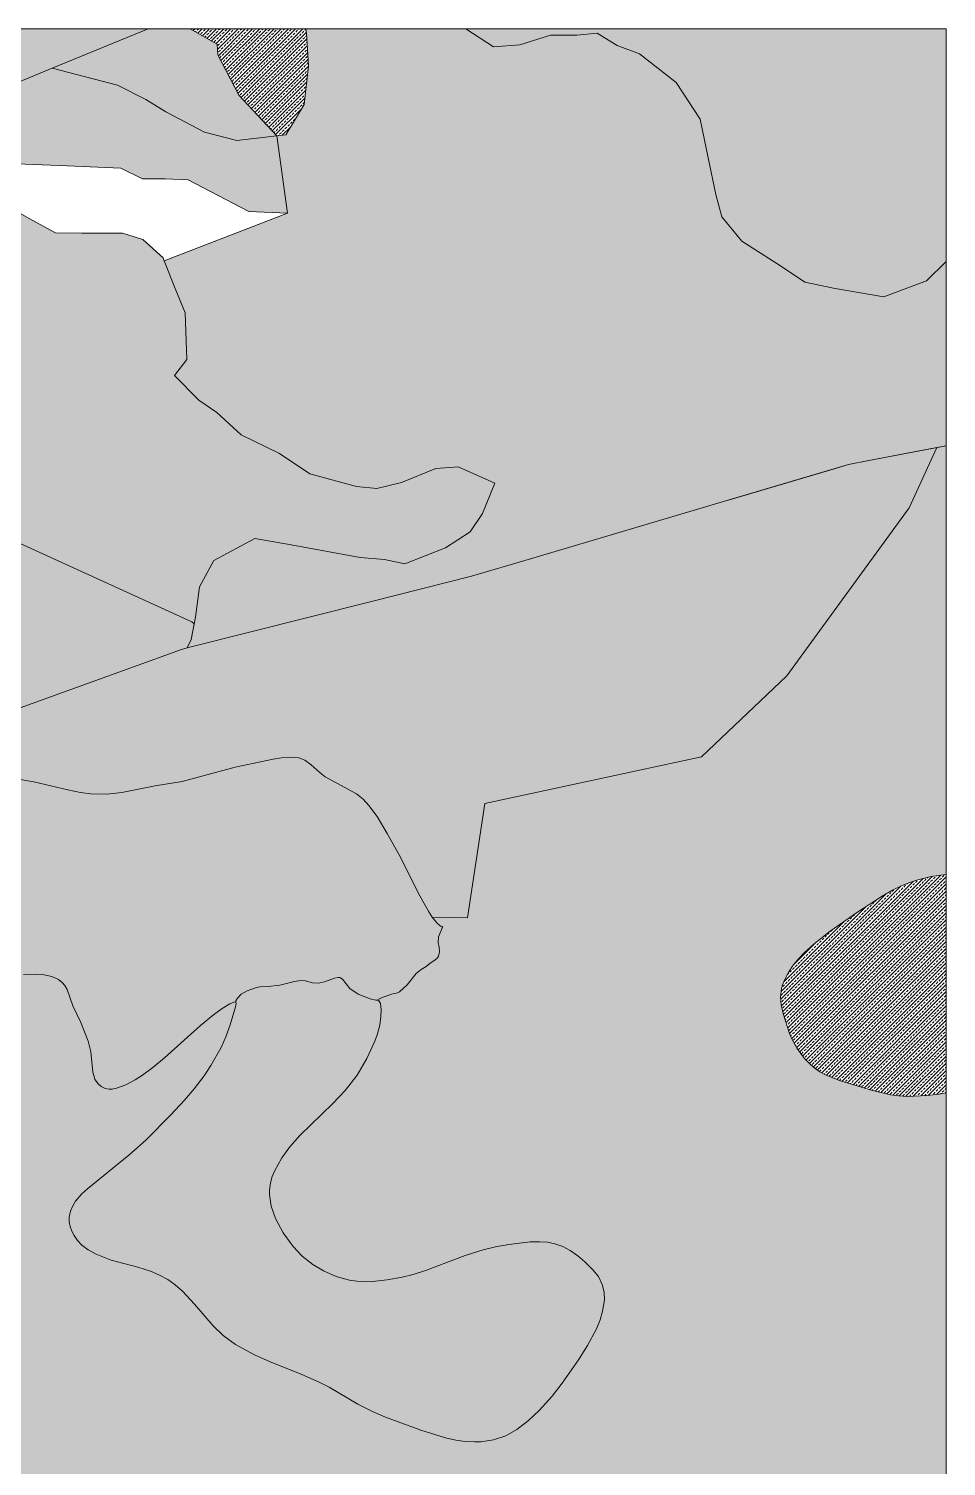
# Model space of a CAD drawing. Header units: metres. Extents: x 541853 to 549675, y 1832829 to 1845715.
# Drawn here: x 549223 to 549675, y 1845006 to 1845715 of the extents above; entities that cross this region are included whole.
import ezdxf

# ---------------------------------------------------------------- set-up
doc = ezdxf.new("R2010")
doc.units = ezdxf.units.M
doc.header["$MEASUREMENT"] = 0
doc.layers.add('1', color=7, linetype='Continuous', lineweight=0)

msp = doc.modelspace()

# ---------------------------------------------------------------- hatches: boundary and pattern name
at = {"layer": '1', "linetype": 'Continuous', "lineweight": 0}
for color, points in [(251, [(549160.68, 1845641.955), (549161.67, 1845643.065), (549172.62, 1845655.56), (549173.4, 1845656.625), (549169.47, 1845659.595), (549164.58, 1845662.895), (549159.42, 1845665.445), (549156.42, 1845667.41), (549153.48, 1845668.835), (549152.28, 1845670.065), (549151.08, 1845673.455), (549150.06, 1845675.075), (549147.54, 1845677.73), (549145.08, 1845679.665), (549142.77, 1845680.505), (549141.24, 1845680.64), (549139.77, 1845680.445), (549134.61, 1845678.105), (549133.77, 1845678.105), (549132.96, 1845678.435), (549132.15, 1845679.23), (549130.56, 1845682.41), (549129.42, 1845686.355), (549127.26, 1845698.085), (549126.57, 1845704.28), (549126.63, 1845708.15), (549127.08, 1845710.715), (549128.13, 1845713.475), (549129.06, 1845714.765), (549282.09, 1845714.765), (549234.69, 1845695.265), (549205.38, 1845683.235), (549184.77, 1845663.465), (549181.77, 1845660.78), (549175.89, 1845655.515)]), (43, [(549325.8, 1845659.595), (549309.81, 1845663.705), (549290.85, 1845673.83), (549280.89, 1845679.905), (549266.91, 1845686.985), (549242.94, 1845693.15), (549234.69, 1845695.265), (549282.09, 1845714.765), (549302.73, 1845714.765), (549316.05, 1845707.235), (549316.44, 1845701.895), (549326.76, 1845682.02), (549345.45, 1845661.935)]), (92, [(549301.29, 1845409.365), (549303.24, 1845413.505), (549305.31, 1845424.5), (549307.41, 1845439.515), (549314.49, 1845452.475), (549334.56, 1845463.365), (549352.56, 1845460.245), (549386.58, 1845454.02), (549398.58, 1845452.955), (549408.57, 1845450.885), (549428.64, 1845458.76), (549440.7, 1845466.695), (549446.76, 1845475.665), (549452.85, 1845490.635), (549434.91, 1845498.765), (549423.87, 1845497.835), (549406.83, 1845490.935), (549394.8, 1845487.995), (549384.78, 1845489.075), (549361.8, 1845495.21), (549346.86, 1845505.32), (549327.9, 1845514.44), (549315.96, 1845525.525), (549306.96, 1845531.585), (549295.05, 1845543.675), (549301.08, 1845551.655), (549300.24, 1845574.68), (549295.32, 1845586.725), (549289.98, 1845600.255), (549350.73, 1845623.76), (549345.45, 1845661.935), (549349.83, 1845662.445), (549358.95, 1845677.415), (549361.05, 1845696.405), (549360.15, 1845712.425), (549359.82, 1845714.765), (549438.63, 1845714.765), (549452.22, 1845705.855), (549465.24, 1845706.77), (549480.27, 1845711.675), (549493.29, 1845711.6), (549503.31, 1845712.545), (549513.27, 1845706.47), (549524.25, 1845702.405), (549542.19, 1845688.275), (549554.07, 1845670.185), (549557.97, 1845651.135), (549561.87, 1845633.09), (549564.78, 1845622.065), (549574.71, 1845609.99), (549593.67, 1845597.855), (549605.64, 1845589.785), (549620.64, 1845586.68), (549644.61, 1845582.525), (549665.7, 1845590.4), (549675.36, 1845599.955), (549675.36, 1845509.085), (549637.14, 1845501.765), (549627.21, 1845499.86), (549562.8, 1845480.75), (549470.46, 1845453.36), (549441.39, 1845444.735), (549392.19, 1845432.315)]), (92, [(549644.61, 1845582.525), (549620.64, 1845586.68), (549605.64, 1845589.785), (549593.67, 1845597.855), (549574.71, 1845609.99), (549564.78, 1845622.065), (549561.87, 1845633.09), (549557.97, 1845651.135), (549554.07, 1845670.185), (549542.19, 1845688.275), (549524.25, 1845702.405), (549513.27, 1845706.47), (549503.31, 1845712.545), (549493.29, 1845711.6), (549480.27, 1845711.675), (549465.24, 1845706.77), (549452.22, 1845705.855), (549438.63, 1845714.765), (549675.36, 1845714.765), (549675.36, 1845599.955), (549665.7, 1845590.4)]), (43, [(549350.73, 1845623.76), (549331.62, 1845624.615), (549301.83, 1845640.275), (549290.37, 1845640.665), (549279.3, 1845640.665), (549268.59, 1845646.02), (549242.22, 1845647.16), (549213.18, 1845648.3), (549189.12, 1845642.96), (549175.89, 1845655.515), (549181.77, 1845660.78), (549184.77, 1845663.465), (549205.38, 1845683.235), (549234.69, 1845695.265), (549242.94, 1845693.15), (549266.91, 1845686.985), (549280.89, 1845679.905), (549290.85, 1845673.83), (549309.81, 1845663.705), (549325.8, 1845659.595), (549345.45, 1845661.935)]), (43, [(549304.71, 1845421.245), (549303.63, 1845422.25), (549177.42, 1845479.79), (549181.92, 1845494.58), (549182.19, 1845495.09), (549182.37, 1845497.88), (549181.77, 1845500.655), (549156.72, 1845547.29), (549177.3, 1845551.565), (549181.86, 1845552.945), (549185.64, 1845554.52), (549190.77, 1845557.235), (549196.62, 1845560.805), (549200.58, 1845563.685), (549203.19, 1845566.145), (549205.62, 1845569.28), (549207.24, 1845572.25), (549208.8, 1845576.285), (549210.63, 1845582.465), (549211.56, 1845586.755), (549211.89, 1845590.055), (549211.86, 1845593.265), (549211.17, 1845596.76), (549210.15, 1845599.235), (549208.41, 1845601.89), (549205.56, 1845605.07), (549202.92, 1845607.395), (549199.59, 1845609.825), (549195.99, 1845611.895), (549190.11, 1845614.115), (549181.71, 1845616.185), (549184.38, 1845616.44), (549194.43, 1845623.385), (549214.47, 1845626.265), (549223.47, 1845621.195), (549236.43, 1845614.115), (549249.42, 1845614.025), (549259.44, 1845613.965), (549269.46, 1845613.905), (549279.45, 1845610.845), (549289.41, 1845601.77), (549289.98, 1845600.255), (549295.32, 1845586.725), (549300.24, 1845574.68), (549301.08, 1845551.655), (549295.05, 1845543.675), (549306.96, 1845531.585), (549315.96, 1845525.525), (549327.9, 1845514.44), (549346.86, 1845505.32), (549361.8, 1845495.21), (549384.78, 1845489.075), (549394.8, 1845487.995), (549406.83, 1845490.935), (549423.87, 1845497.835), (549434.91, 1845498.765), (549452.85, 1845490.635), (549446.76, 1845475.665), (549440.7, 1845466.695), (549428.64, 1845458.76), (549408.57, 1845450.885), (549398.58, 1845452.955), (549386.58, 1845454.02), (549352.56, 1845460.245), (549334.56, 1845463.365), (549314.49, 1845452.475), (549307.41, 1845439.515), (549305.31, 1845424.5)]), (92, [(549675.36, 1844808.9), (549668.01, 1844819.385), (549660.66, 1844832.855), (549652.08, 1844845.11), (549636.18, 1844851.23), (549621.48, 1844853.675), (549604.32, 1844853.675), (549589.62, 1844848.785), (549579.84, 1844840.205), (549561.45, 1844836.53), (549547.98, 1844836.53), (549529.62, 1844838.975), (549517.35, 1844847.555), (549507.57, 1844854.905), (549491.97, 1844865.285), (549492.03, 1844865.765), (549491.31, 1844865.825), (549490.05, 1844866.515), (549486.09, 1844869.575), (549467.79, 1844885.745), (549439.53, 1844909.295), (549432.03, 1844914.995), (549425.55, 1844919.03), (549405.6, 1844929.215), (549395.64, 1844933.655), (549387.39, 1844936.4), (549374.07, 1844939.46), (549366.96, 1844941.485), (549362.49, 1844943.255), (549352.26, 1844948.22), (549337.98, 1844953.26), (549315.84, 1844962.395), (549309.96, 1844964.375), (549304.44, 1844965.485), (549299.1, 1844965.455), (549290.97, 1844964.27), (549278.07, 1844961.69), (549257.4, 1844956.935), (549250.53, 1844955.585), (549244.44, 1844954.835), (549237.39, 1844954.655), (549231.63, 1844955.345), (549226.59, 1844956.515), (549209.49, 1844963.025), (549198.21, 1844966.415), (549190.62, 1844968.965), (549184.41, 1844970.51), (549175.41, 1844971.44), (549160.29, 1844971.875), (549151.02, 1844972.52), (549146.76, 1844972.535), (549144.3, 1844972.205), (549139.59, 1844970.69), (549135.12, 1844968.005), (549104.58, 1844944.275), (549080.13, 1844924.325), (549074.49, 1844920.215), (549072.96, 1844919.285), (549072.21, 1844919.105), (549070.41, 1844920.095), (549069.24, 1844921.085), (549067.11, 1844923.755), (549066.33, 1844925.705), (549066.21, 1844927.085), (549066.51, 1844928.465), (549066.24, 1844929.065), (549065.61, 1844929.5), (549064.11, 1844929.65), (549061.32, 1844928.795), (549060.48, 1844928.045), (549059.97, 1844927.085), (549059.31, 1844923.11), (549059.25, 1844918.685), (549057.93, 1844920.23), (549026.22, 1845001.575), (549018.81, 1845045.345), (549015.27, 1845058.725), (549011.28, 1845072.465), (549003.51, 1845083.745), (548994.06, 1845095.655), (548997.42, 1845091.425), (549000.57, 1845091.2), (549002.85, 1845091.5), (549004.14, 1845091.95), (549007.53, 1845093.825), (549009, 1845094.08), (549014.79, 1845094.035), (549017.91, 1845093.735), (549021.69, 1845092.985), (549024.18, 1845092.985), (549034.77, 1845095.67), (549039.18, 1845097.89), (549040.8, 1845098.19), (549042.24, 1845097.845), (549044.61, 1845095.475), (549046.17, 1845094.8), (549050.94, 1845094.125), (549053.64, 1845093.465), (549056.43, 1845093.315), (549058.53, 1845093.825), (549059.58, 1845094.44), (549059.76, 1845094.68), (549058.47, 1845091.62), (549058.02, 1845089.43), (549058.29, 1845087.525), (549059.07, 1845086.25), (549059.85, 1845085.515), (549061.41, 1845084.555), (549064.14, 1845083.565), (549067.44, 1845082.815), (549071.13, 1845082.425), (549075.51, 1845082.455), (549079.41, 1845082.845), (549082.8, 1845083.595), (549085.56, 1845084.63), (549087.27, 1845085.545), (549089.67, 1845087.255), (549091.08, 1845088.59), (549092.97, 1845090.825), (549094.89, 1845093.72), (549097.38, 1845099.6), (549100.68, 1845114.525), (549103.59, 1845124.395), (549106.38, 1845130.965), (549114.45, 1845145.755), (549121.2, 1845159.165), (549129, 1845173.88), (549133.02, 1845180.27), (549141.93, 1845192.735), (549146.82, 1845198.375), (549153.48, 1845204.18), (549191.4, 1845232.35), (549196.89, 1845236.805), (549202.89, 1845242.265), (549206.67, 1845244.785), (549211.2, 1845246.63), (549215.76, 1845247.77), (549220.56, 1845248.325), (549226.32, 1845248.52), (549230.01, 1845248.325), (549234.66, 1845247.305), (549237.81, 1845245.85), (549239.76, 1845244.395), (549240.99, 1845242.97), (549242.13, 1845240.9), (549244.95, 1845232.935), (549248.94, 1845224.715), (549252.51, 1845215.445), (549253.8, 1845210.135), (549254.76, 1845200.205), (549255.81, 1845196.68), (549257.28, 1845194.61), (549258.96, 1845193.185), (549260.94, 1845192.165), (549262.65, 1845191.835), (549264.24, 1845191.85), (549266.46, 1845192.255), (549271.05, 1845193.95), (549275.61, 1845196.41), (549279.24, 1845198.765), (549284.31, 1845202.47), (549290.13, 1845207.195), (549307.86, 1845223.155), (549314.28, 1845228.495), (549318.54, 1845231.555), (549322.29, 1845233.88), (549324.27, 1845234.765), (549325.08, 1845234.78), (549325.23, 1845234.54), (549325.44, 1845234.015), (549325.14, 1845232.425), (549322.44, 1845223.485), (549320.34, 1845217.605), (549318.03, 1845212.4), (549312.99, 1845203.385), (549309.6, 1845198.42), (549304.71, 1845192), (549299.94, 1845186.375), (549293.1, 1845178.89), (549280.89, 1845166.575), (549272.58, 1845159.27), (549252.36, 1845142.845), (549249.36, 1845140.1), (549246.3, 1845136.56), (549244.92, 1845134.325), (549243.72, 1845131.685), (549243.09, 1845128.625), (549243.15, 1845126.345), (549243.6, 1845124.05), (549244.44, 1845121.815), (549245.58, 1845119.61), (549247.26, 1845117.135), (549249.39, 1845114.855), (549252.45, 1845112.56), (549256.5, 1845110.355), (549263.76, 1845107.52), (549276.96, 1845104.025), (549283.17, 1845102.03), (549287.37, 1845100.215), (549291.78, 1845097.845), (549295.35, 1845095.355), (549298.92, 1845092.13), (549304.95, 1845085.755), (549314.04, 1845075.075), (549318.99, 1845070.335), (549325.08, 1845065.925), (549334.41, 1845060.825), (549342.21, 1845057.3), (549357.54, 1845051.195), (549366.69, 1845047.13), (549371.19, 1845044.775), (549385.35, 1845036.42), (549392.58, 1845032.835), (549399.09, 1845030.105), (549416.43, 1845023.685), (549428.52, 1845019.875), (549433.74, 1845018.735), (549438.3, 1845018.09), (549442.83, 1845017.805), (549446.01, 1845017.865), (549452.28, 1845018.81), (549458.25, 1845020.85), (549463.77, 1845023.985), (549469.44, 1845028.335), (549474.75, 1845033.315), (549481.11, 1845040.305), (549486.15, 1845046.755), (549494.1, 1845058.23), (549498.57, 1845065.4), (549502.95, 1845073.665), (549504.75, 1845077.985), (549506.01, 1845082.23), (549506.91, 1845087.81), (549506.79, 1845091.635), (549505.86, 1845095.535), (549503.97, 1845099.345), (549501.27, 1845102.765), (549497.22, 1845106.665), (549493.83, 1845109.56), (549490.02, 1845112.155), (549486.39, 1845114.12), (549482.46, 1845115.545), (549478.8, 1845116.265), (549474.96, 1845116.505), (549470.31, 1845116.415), (549459.81, 1845115.245), (549453.18, 1845114.045), (549447.12, 1845112.53), (549438.24, 1845109.68), (549419.31, 1845102.51), (549412.62, 1845100.35), (549407.25, 1845099.03), (549399.9, 1845097.725), (549392.67, 1845096.975), (549384.96, 1845097.095), (549381.27, 1845097.605), (549374.73, 1845099.435), (549368.52, 1845102.195), (549363.24, 1845105.345), (549357.99, 1845109.47), (549353.49, 1845114.21), (549348.66, 1845120.945), (549344.82, 1845127.995), (549342.69, 1845134.16), (549341.79, 1845139.875), (549341.79, 1845141.975), (549342.3, 1845145.65), (549343.23, 1845148.785), (549344.28, 1845151.365), (549347.97, 1845157.965), (549351.87, 1845163.365), (549356.76, 1845169.005), (549373.14, 1845184.665), (549379.17, 1845191.055), (549385.05, 1845198.765), (549389.88, 1845206.85), (549393.81, 1845215.46), (549394.92, 1845218.625), (549396.15, 1845223.395), (549396.75, 1845227.625), (549396.87, 1845231.135), (549396.51, 1845234.03), (549395.58, 1845235.665), (549395.79, 1845236.115), (549397.08, 1845236.775), (549402, 1845238.56), (549404.91, 1845239.325), (549405.9, 1845239.865), (549409.62, 1845243.255), (549414.18, 1845248.79), (549416.64, 1845250.725), (549419.13, 1845252.255), (549421.05, 1845253.995), (549423.3, 1845255.375), (549424.65, 1845256.515), (549425.16, 1845257.415), (549425.64, 1845259.575), (549425.49, 1845261.81), (549424.98, 1845264.195), (549425.07, 1845266.85), (549427.35, 1845271.965), (549426.75, 1845271.89), (549426.18, 1845272.205), (549424.38, 1845273.825), (549422.07, 1845276.69), (549439.5, 1845276.36), (549448.05, 1845332.715), (549554.82, 1845355.62), (549596.79, 1845395.58), (549657.06, 1845478.56), (549670.74, 1845508.185), (549675.36, 1845509.07), (549675.36, 1845297.72), (549675.15, 1845297.705), (549667.89, 1845296.625), (549661.32, 1845295.05), (549657.45, 1845293.775), (549653.67, 1845292.26), (549648.84, 1845289.92), (549643.71, 1845286.905), (549631.59, 1845279.015), (549618.24, 1845269.745), (549610.17, 1845263.37), (549605.31, 1845259.005), (549602.67, 1845256.305), (549600, 1845253.02), (549597.75, 1845249.63), (549595.92, 1845246.195), (549594.57, 1845242.775), (549594.15, 1845241.29), (549593.67, 1845237.33), (549594, 1845233.475), (549594.99, 1845229.095), (549598.14, 1845219.27), (549599.49, 1845216.24), (549601.92, 1845211.89), (549605.55, 1845206.985), (549608.28, 1845204.165), (549610.83, 1845202.005), (549613.14, 1845200.4), (549616.14, 1845198.75), (549623.22, 1845195.9), (549638.52, 1845191.22), (549647.88, 1845189.015), (549651.78, 1845188.475), (549656.43, 1845188.205), (549665.82, 1845188.595), (549671.79, 1845189.315), (549675.36, 1845189.975)]), (251, [(549005.94, 1845142.875), (549005.22, 1845143.1), (549005.28, 1845143.76), (549008.07, 1845160.275), (549009.21, 1845169.305), (549010.86, 1845189.165), (549011.4, 1845202.92), (549011.22, 1845213.675), (549010.83, 1845218.31), (549009.66, 1845223.665), (549006.36, 1845232.26), (549006.09, 1845233.97), (549006.15, 1845235.2), (549006.63, 1845236.775), (549007.44, 1845238.395), (549010.38, 1845243.045), (549019.32, 1845253.755), (549023.49, 1845259.755), (549025.8, 1845264.465), (549026.31, 1845266.385), (549026.37, 1845268.185), (549025.23, 1845271.005), (549023.34, 1845273.195), (549020.76, 1845274.98), (549016.35, 1845277.32), (549016.71, 1845281.415), (549016.23, 1845294.525), (549013.17, 1845307.155), (549002.34, 1845324.18), (549001.92, 1845324.72), (549038.34, 1845336.945), (549174.24, 1845365.79), (549187.92, 1845368.7), (549298.53, 1845408.66), (549301.29, 1845409.365), (549392.19, 1845432.315), (549441.39, 1845444.735), (549470.46, 1845453.36), (549562.8, 1845480.75), (549563.43, 1845480.945), (549566.07, 1845481.725), (549568.53, 1845482.46), (549620.76, 1845497.94), (549627.21, 1845499.86), (549637.14, 1845501.765), (549670.74, 1845508.185), (549657.06, 1845478.56), (549596.79, 1845395.58), (549554.82, 1845355.62), (549448.05, 1845332.715), (549439.5, 1845276.36), (549422.07, 1845276.69), (549420.39, 1845279.24), (549415.2, 1845288.66), (549406.53, 1845305.835), (549399.9, 1845317.835), (549394.89, 1845326.28), (549390.84, 1845331.74), (549387.96, 1845334.8), (549384.66, 1845337.38), (549369.36, 1845345.81), (549366.81, 1845347.76), (549362.4, 1845351.72), (549359.34, 1845353.985), (549357.66, 1845354.735), (549356.34, 1845355.125), (549351.51, 1845355.515), (549347.76, 1845355.185), (549343.65, 1845354.525), (549324.87, 1845350.595), (549298.86, 1845343.575), (549285.51, 1845341.385), (549269.01, 1845338.1), (549261.63, 1845337.215), (549253.77, 1845337.41), (549248.76, 1845338.07), (549242.46, 1845339.345), (549225.78, 1845343.395), (549218.07, 1845344.625), (549213.45, 1845344.91), (549210.57, 1845344.835), (549207.15, 1845344.415), (549203.19, 1845343.515), (549196.11, 1845340.785), (549172.44, 1845329.595), (549164.16, 1845325.08), (549147.15, 1845314.745), (549133.23, 1845307.695), (549122.22, 1845303.405), (549098.85, 1845296.625), (549086.52, 1845292.2), (549082.83, 1845290.565), (549079.47, 1845288.675), (549074.79, 1845285.315), (549072.96, 1845283.665), (549069.78, 1845279.825), (549068.01, 1845276.15), (549066.93, 1845272.43), (549064.62, 1845261.165), (549063.06, 1845254.955), (549060.84, 1845248.535), (549058.5, 1845243.975), (549055.02, 1845238.695), (549045.15, 1845225.72), (549042.18, 1845222.51), (549036.36, 1845216.87), (549033.51, 1845213.615), (549031.47, 1845210.51), (549029.58, 1845206.535), (549027, 1845199.14), (549025.8, 1845194.1), (549025.32, 1845189.585), (549025.32, 1845185.325), (549025.8, 1845181.515), (549026.76, 1845177.855), (549027.96, 1845175.53), (549019.41, 1845174.885), (549017.76, 1845174.24), (549016.8, 1845173.28), (549016.44, 1845171.945), (549016.5, 1845170.415), (549017.04, 1845167.205), (549018.06, 1845163.5), (549018.18, 1845161.295), (549017.73, 1845158.58), (549016.71, 1845154.875), (549016.74, 1845151.485), (549016.41, 1845150.165), (549015.33, 1845148.32), (549011.25, 1845145.845), (549008.58, 1845143.7), (549007.14, 1845143.085), (549006.18, 1845142.92)]), (43, [(549174.24, 1845365.79), (549175.74, 1845376.35), (549190.17, 1845449.565), (549160.08, 1845452.865), (549175.56, 1845473.655), (549177.42, 1845479.79), (549303.63, 1845422.25), (549304.71, 1845421.245), (549303.24, 1845413.505), (549301.29, 1845409.365), (549298.53, 1845408.66), (549187.92, 1845368.7)]), (251, [(549442.83, 1845017.805), (549438.3, 1845018.09), (549433.74, 1845018.735), (549428.52, 1845019.875), (549416.43, 1845023.685), (549399.09, 1845030.105), (549392.58, 1845032.835), (549385.35, 1845036.42), (549371.19, 1845044.775), (549366.69, 1845047.13), (549357.54, 1845051.195), (549342.21, 1845057.3), (549334.41, 1845060.825), (549325.08, 1845065.925), (549318.99, 1845070.335), (549314.04, 1845075.075), (549304.95, 1845085.755), (549298.92, 1845092.13), (549295.35, 1845095.355), (549291.78, 1845097.845), (549287.37, 1845100.215), (549283.17, 1845102.03), (549276.96, 1845104.025), (549263.76, 1845107.52), (549256.5, 1845110.355), (549252.45, 1845112.56), (549249.39, 1845114.855), (549247.26, 1845117.135), (549245.58, 1845119.61), (549244.44, 1845121.815), (549243.6, 1845124.05), (549243.15, 1845126.345), (549243.09, 1845128.625), (549243.72, 1845131.685), (549244.92, 1845134.325), (549246.3, 1845136.56), (549249.36, 1845140.1), (549252.36, 1845142.845), (549272.58, 1845159.27), (549280.89, 1845166.575), (549293.1, 1845178.89), (549299.94, 1845186.375), (549304.71, 1845192), (549309.6, 1845198.42), (549312.99, 1845203.385), (549318.03, 1845212.4), (549320.34, 1845217.605), (549322.44, 1845223.485), (549325.14, 1845232.425), (549325.44, 1845234.015), (549325.23, 1845234.54), (549325.32, 1845235.425), (549326.01, 1845236.715), (549327.87, 1845238.605), (549330.93, 1845240.3), (549335.43, 1845241.95), (549337.17, 1845242.235), (549341.25, 1845242.355), (549347.01, 1845243.06), (549354.12, 1845244.86), (549357.24, 1845245.31), (549359.46, 1845245.16), (549362.97, 1845244.305), (549366.03, 1845244.125), (549369, 1845244.74), (549373.95, 1845246.585), (549375.63, 1845246.93), (549376.44, 1845246.795), (549377.85, 1845245.97), (549381.48, 1845241.44), (549385.62, 1845238.71), (549391.53, 1845236.265), (549394.32, 1845235.665), (549395.58, 1845235.665), (549396.51, 1845234.03), (549396.87, 1845231.135), (549396.75, 1845227.625), (549396.15, 1845223.395), (549394.92, 1845218.625), (549393.81, 1845215.46), (549389.88, 1845206.85), (549385.05, 1845198.765), (549379.17, 1845191.055), (549373.14, 1845184.665), (549356.76, 1845169.005), (549351.87, 1845163.365), (549347.97, 1845157.965), (549344.28, 1845151.365), (549343.23, 1845148.785), (549342.3, 1845145.65), (549341.79, 1845141.975), (549341.79, 1845139.875), (549342.69, 1845134.16), (549344.82, 1845127.995), (549348.66, 1845120.945), (549353.49, 1845114.21), (549357.99, 1845109.47), (549363.24, 1845105.345), (549368.52, 1845102.195), (549374.73, 1845099.435), (549381.27, 1845097.605), (549384.96, 1845097.095), (549392.67, 1845096.975), (549399.9, 1845097.725), (549407.25, 1845099.03), (549412.62, 1845100.35), (549419.31, 1845102.51), (549438.24, 1845109.68), (549447.12, 1845112.53), (549453.18, 1845114.045), (549459.81, 1845115.245), (549470.31, 1845116.415), (549474.96, 1845116.505), (549478.8, 1845116.265), (549482.46, 1845115.545), (549486.39, 1845114.12), (549490.02, 1845112.155), (549493.83, 1845109.56), (549497.22, 1845106.665), (549501.27, 1845102.765), (549503.97, 1845099.345), (549505.86, 1845095.535), (549506.79, 1845091.635), (549506.91, 1845087.81), (549506.01, 1845082.23), (549504.75, 1845077.985), (549502.95, 1845073.665), (549498.57, 1845065.4), (549494.1, 1845058.23), (549486.15, 1845046.755), (549481.11, 1845040.305), (549474.75, 1845033.315), (549469.44, 1845028.335), (549463.77, 1845023.985), (549458.25, 1845020.85), (549452.28, 1845018.81), (549446.01, 1845017.865)])]:
    msp.add_hatch(color=color, dxfattribs=at).paths.add_polyline_path(points)
h = msp.add_hatch(dxfattribs=at)
h.set_pattern_fill('ANSI33', color=188, scale=10, style=0)
h.paths.add_polyline_path([(549345.45, 1845661.935), (549326.76, 1845682.02), (549316.44, 1845701.895), (549316.05, 1845707.235), (549302.73, 1845714.765), (549359.82, 1845714.765), (549360.15, 1845712.425), (549361.05, 1845696.405), (549358.95, 1845677.415), (549349.83, 1845662.445)])
h = msp.add_hatch(dxfattribs=at)
h.set_pattern_fill('ANSI33', color=188, scale=10, style=0)
h.paths.add_polyline_path([(549071.13, 1845082.425), (549067.44, 1845082.815), (549064.14, 1845083.565), (549061.41, 1845084.555), (549059.85, 1845085.515), (549059.07, 1845086.25), (549058.29, 1845087.525), (549058.02, 1845089.43), (549058.47, 1845091.62), (549059.76, 1845094.68), (549059.58, 1845094.44), (549058.53, 1845093.825), (549056.43, 1845093.315), (549053.64, 1845093.465), (549050.94, 1845094.125), (549046.17, 1845094.8), (549044.61, 1845095.475), (549042.24, 1845097.845), (549040.8, 1845098.19), (549039.18, 1845097.89), (549034.77, 1845095.67), (549024.18, 1845092.985), (549021.69, 1845092.985), (549017.91, 1845093.735), (549014.79, 1845094.035), (549009, 1845094.08), (549007.53, 1845093.825), (549007.47, 1845094.695), (549006.84, 1845095.715), (549005.94, 1845096.525), (549003.54, 1845097.845), (549002.82, 1845098.445), (549002.22, 1845099.435), (549000.21, 1845106.35), (548998.29, 1845111.27), (548997.81, 1845113.415), (548997.96, 1845115.515), (548999.16, 1845119.505), (548998.95, 1845122.415), (548994.84, 1845130.59), (548994.24, 1845132.615), (548994.3, 1845134.01), (548994.75, 1845135.3), (548996.85, 1845137.985), (549002.52, 1845142.395), (549005.28, 1845143.76), (549005.22, 1845143.1), (549005.94, 1845142.875), (549007.14, 1845143.085), (549008.58, 1845143.7), (549011.25, 1845145.845), (549015.33, 1845148.32), (549016.41, 1845150.165), (549016.74, 1845151.485), (549016.71, 1845154.875), (549017.73, 1845158.58), (549018.18, 1845161.295), (549018.06, 1845163.5), (549017.04, 1845167.205), (549016.5, 1845170.415), (549016.44, 1845171.945), (549016.8, 1845173.28), (549017.76, 1845174.24), (549019.41, 1845174.885), (549027.96, 1845175.53), (549026.76, 1845177.855), (549025.8, 1845181.515), (549025.32, 1845185.325), (549025.32, 1845189.585), (549025.8, 1845194.1), (549027, 1845199.14), (549029.58, 1845206.535), (549031.47, 1845210.51), (549033.51, 1845213.615), (549036.36, 1845216.87), (549042.18, 1845222.51), (549045.15, 1845225.72), (549055.02, 1845238.695), (549058.5, 1845243.975), (549060.84, 1845248.535), (549063.06, 1845254.955), (549064.62, 1845261.165), (549066.93, 1845272.43), (549068.01, 1845276.15), (549069.78, 1845279.825), (549072.96, 1845283.665), (549074.79, 1845285.315), (549079.47, 1845288.675), (549082.83, 1845290.565), (549086.52, 1845292.2), (549098.85, 1845296.625), (549122.22, 1845303.405), (549133.23, 1845307.695), (549147.15, 1845314.745), (549164.16, 1845325.08), (549172.44, 1845329.595), (549196.11, 1845340.785), (549203.19, 1845343.515), (549207.15, 1845344.415), (549210.57, 1845344.835), (549213.45, 1845344.91), (549218.07, 1845344.625), (549225.78, 1845343.395), (549242.46, 1845339.345), (549248.76, 1845338.07), (549253.77, 1845337.41), (549261.63, 1845337.215), (549269.01, 1845338.1), (549285.51, 1845341.385), (549298.86, 1845343.575), (549324.87, 1845350.595), (549343.65, 1845354.525), (549347.76, 1845355.185), (549351.51, 1845355.515), (549356.34, 1845355.125), (549357.66, 1845354.735), (549359.34, 1845353.985), (549362.4, 1845351.72), (549366.81, 1845347.76), (549369.36, 1845345.81), (549384.66, 1845337.38), (549387.96, 1845334.8), (549390.84, 1845331.74), (549394.89, 1845326.28), (549399.9, 1845317.835), (549406.53, 1845305.835), (549415.2, 1845288.66), (549420.39, 1845279.24), (549422.07, 1845276.69), (549424.38, 1845273.825), (549426.18, 1845272.205), (549426.75, 1845271.89), (549427.35, 1845271.965), (549425.07, 1845266.85), (549424.98, 1845264.195), (549425.49, 1845261.81), (549425.64, 1845259.575), (549425.16, 1845257.415), (549424.65, 1845256.515), (549423.3, 1845255.375), (549421.05, 1845253.995), (549419.13, 1845252.255), (549416.64, 1845250.725), (549414.18, 1845248.79), (549409.62, 1845243.255), (549405.9, 1845239.865), (549404.91, 1845239.325), (549402, 1845238.56), (549397.08, 1845236.775), (549395.79, 1845236.115), (549395.58, 1845235.665), (549394.32, 1845235.665), (549391.53, 1845236.265), (549385.62, 1845238.71), (549381.48, 1845241.44), (549377.85, 1845245.97), (549376.44, 1845246.795), (549375.63, 1845246.93), (549373.95, 1845246.585), (549369, 1845244.74), (549366.03, 1845244.125), (549362.97, 1845244.305), (549359.46, 1845245.16), (549357.24, 1845245.31), (549354.12, 1845244.86), (549347.01, 1845243.06), (549341.25, 1845242.355), (549337.17, 1845242.235), (549335.43, 1845241.95), (549330.93, 1845240.3), (549327.87, 1845238.605), (549326.01, 1845236.715), (549325.32, 1845235.425), (549325.23, 1845234.54), (549325.08, 1845234.78), (549324.27, 1845234.765), (549322.29, 1845233.88), (549318.54, 1845231.555), (549314.28, 1845228.495), (549307.86, 1845223.155), (549290.13, 1845207.195), (549284.31, 1845202.47), (549279.24, 1845198.765), (549275.61, 1845196.41), (549271.05, 1845193.95), (549266.46, 1845192.255), (549264.24, 1845191.85), (549262.65, 1845191.835), (549260.94, 1845192.165), (549258.96, 1845193.185), (549257.28, 1845194.61), (549255.81, 1845196.68), (549254.76, 1845200.205), (549253.8, 1845210.135), (549252.51, 1845215.445), (549248.94, 1845224.715), (549244.95, 1845232.935), (549242.13, 1845240.9), (549240.99, 1845242.97), (549239.76, 1845244.395), (549237.81, 1845245.85), (549234.66, 1845247.305), (549230.01, 1845248.325), (549226.32, 1845248.52), (549220.56, 1845248.325), (549215.76, 1845247.77), (549211.2, 1845246.63), (549206.67, 1845244.785), (549202.89, 1845242.265), (549196.89, 1845236.805), (549191.4, 1845232.35), (549153.48, 1845204.18), (549146.82, 1845198.375), (549141.93, 1845192.735), (549133.02, 1845180.27), (549129, 1845173.88), (549121.2, 1845159.165), (549114.45, 1845145.755), (549106.38, 1845130.965), (549103.59, 1845124.395), (549100.68, 1845114.525), (549097.38, 1845099.6), (549094.89, 1845093.72), (549092.97, 1845090.825), (549091.08, 1845088.59), (549089.67, 1845087.255), (549087.27, 1845085.545), (549085.56, 1845084.63), (549082.8, 1845083.595), (549079.41, 1845082.845), (549075.51, 1845082.455)])
h = msp.add_hatch(dxfattribs=at)
h.set_pattern_fill('ANSI33', color=188, scale=10, style=0)
h.paths.add_polyline_path([(549656.43, 1845188.205), (549651.78, 1845188.475), (549647.88, 1845189.015), (549638.52, 1845191.22), (549623.22, 1845195.9), (549616.14, 1845198.75), (549613.14, 1845200.4), (549610.83, 1845202.005), (549608.28, 1845204.165), (549605.55, 1845206.985), (549601.92, 1845211.89), (549599.49, 1845216.24), (549598.14, 1845219.27), (549594.99, 1845229.095), (549594, 1845233.475), (549593.67, 1845237.33), (549594.15, 1845241.29), (549594.57, 1845242.775), (549595.92, 1845246.195), (549597.75, 1845249.63), (549600, 1845253.02), (549602.67, 1845256.305), (549605.31, 1845259.005), (549610.17, 1845263.37), (549618.24, 1845269.745), (549631.59, 1845279.015), (549643.71, 1845286.905), (549648.84, 1845289.92), (549653.67, 1845292.26), (549657.45, 1845293.775), (549661.32, 1845295.05), (549667.89, 1845296.625), (549675.15, 1845297.705), (549675.36, 1845297.72), (549675.36, 1845189.975), (549671.79, 1845189.315), (549665.82, 1845188.595)])

# ---------------------------------------------------------------- linework, layer by layer
at = {"layer": '1', "color": 7, "linetype": 'Continuous', "lineweight": 0, "flags": 128}
for points in [[(549129.06, 1845714.765), (549282.09, 1845714.765), (549234.69, 1845695.265), (549205.38, 1845683.235)], [(549214.47, 1845626.265), (549223.47, 1845621.195), (549236.43, 1845614.115), (549249.42, 1845614.025), (549259.44, 1845613.965), (549269.46, 1845613.905), (549279.45, 1845610.845), (549289.41, 1845601.77), (549289.98, 1845600.255), (549295.32, 1845586.725), (549300.24, 1845574.68), (549301.08, 1845551.655), (549295.05, 1845543.675), (549306.96, 1845531.585), (549315.96, 1845525.525), (549327.9, 1845514.44), (549346.86, 1845505.32), (549361.8, 1845495.21), (549384.78, 1845489.075), (549394.8, 1845487.995), (549406.83, 1845490.935), (549423.87, 1845497.835), (549434.91, 1845498.765), (549452.85, 1845490.635), (549446.76, 1845475.665), (549440.7, 1845466.695), (549428.64, 1845458.76), (549408.57, 1845450.885), (549398.58, 1845452.955), (549386.58, 1845454.02), (549352.56, 1845460.245), (549334.56, 1845463.365), (549314.49, 1845452.475), (549307.41, 1845439.515), (549305.31, 1845424.5), (549304.71, 1845421.245), (549304.71, 1845421.245), (549303.63, 1845422.25), (549177.42, 1845479.79)], [(549187.92, 1845368.7), (549298.53, 1845408.66), (549301.29, 1845409.365), (549392.19, 1845432.315), (549441.39, 1845444.735), (549470.46, 1845453.36), (549562.8, 1845480.75), (549563.43, 1845480.945), (549566.07, 1845481.725), (549568.53, 1845482.46), (549620.76, 1845497.94), (549627.21, 1845499.86), (549637.14, 1845501.765), (549670.74, 1845508.185), (549657.06, 1845478.56), (549596.79, 1845395.58), (549554.82, 1845355.62), (549448.05, 1845332.715), (549439.5, 1845276.36), (549422.07, 1845276.69), (549420.39, 1845279.24), (549415.2, 1845288.66), (549406.53, 1845305.835), (549399.9, 1845317.835), (549394.89, 1845326.28), (549390.84, 1845331.74), (549387.96, 1845334.8), (549384.66, 1845337.38), (549369.36, 1845345.81), (549366.81, 1845347.76), (549362.4, 1845351.72), (549359.34, 1845353.985), (549357.66, 1845354.735), (549356.34, 1845355.125), (549351.51, 1845355.515), (549347.76, 1845355.185), (549343.65, 1845354.525), (549324.87, 1845350.595), (549298.86, 1845343.575), (549285.51, 1845341.385), (549269.01, 1845338.1), (549261.63, 1845337.215), (549253.77, 1845337.41), (549248.76, 1845338.07), (549242.46, 1845339.345), (549225.78, 1845343.395), (549218.07, 1845344.625)], [(549220.56, 1845248.325), (549226.32, 1845248.52), (549230.01, 1845248.325), (549234.66, 1845247.305), (549237.81, 1845245.85), (549239.76, 1845244.395), (549240.99, 1845242.97), (549242.13, 1845240.9), (549244.95, 1845232.935), (549248.94, 1845224.715), (549252.51, 1845215.445), (549253.8, 1845210.135), (549254.76, 1845200.205), (549255.81, 1845196.68), (549257.28, 1845194.61), (549258.96, 1845193.185), (549260.94, 1845192.165), (549262.65, 1845191.835), (549264.24, 1845191.85), (549266.46, 1845192.255), (549271.05, 1845193.95), (549275.61, 1845196.41), (549279.24, 1845198.765), (549284.31, 1845202.47), (549290.13, 1845207.195), (549307.86, 1845223.155), (549314.28, 1845228.495), (549318.54, 1845231.555), (549322.29, 1845233.88), (549324.27, 1845234.765), (549325.08, 1845234.78), (549325.23, 1845234.54), (549325.44, 1845234.015), (549325.14, 1845232.425), (549322.44, 1845223.485), (549320.34, 1845217.605), (549318.03, 1845212.4), (549312.99, 1845203.385), (549309.6, 1845198.42), (549304.71, 1845192), (549299.94, 1845186.375), (549293.1, 1845178.89), (549280.89, 1845166.575), (549272.58, 1845159.27), (549252.36, 1845142.845), (549249.36, 1845140.1), (549246.3, 1845136.56), (549244.92, 1845134.325), (549243.72, 1845131.685), (549243.09, 1845128.625), (549243.15, 1845126.345), (549243.6, 1845124.05), (549244.44, 1845121.815), (549245.58, 1845119.61), (549247.26, 1845117.135), (549249.39, 1845114.855), (549252.45, 1845112.56), (549256.5, 1845110.355), (549263.76, 1845107.52), (549276.96, 1845104.025), (549283.17, 1845102.03), (549287.37, 1845100.215), (549291.78, 1845097.845), (549295.35, 1845095.355), (549298.92, 1845092.13), (549304.95, 1845085.755), (549314.04, 1845075.075), (549318.99, 1845070.335), (549325.08, 1845065.925), (549334.41, 1845060.825), (549342.21, 1845057.3), (549357.54, 1845051.195), (549366.69, 1845047.13), (549371.19, 1845044.775), (549385.35, 1845036.42), (549392.58, 1845032.835), (549399.09, 1845030.105), (549416.43, 1845023.685), (549428.52, 1845019.875), (549433.74, 1845018.735), (549438.3, 1845018.09), (549442.83, 1845017.805), (549446.01, 1845017.865), (549452.28, 1845018.81), (549458.25, 1845020.85), (549463.77, 1845023.985), (549469.44, 1845028.335), (549474.75, 1845033.315), (549481.11, 1845040.305), (549486.15, 1845046.755), (549494.1, 1845058.23), (549498.57, 1845065.4), (549502.95, 1845073.665), (549504.75, 1845077.985), (549506.01, 1845082.23), (549506.91, 1845087.81), (549506.79, 1845091.635), (549505.86, 1845095.535), (549503.97, 1845099.345), (549501.27, 1845102.765), (549497.22, 1845106.665), (549493.83, 1845109.56), (549490.02, 1845112.155), (549486.39, 1845114.12), (549482.46, 1845115.545), (549478.8, 1845116.265), (549474.96, 1845116.505), (549470.31, 1845116.415), (549459.81, 1845115.245), (549453.18, 1845114.045), (549447.12, 1845112.53), (549438.24, 1845109.68), (549419.31, 1845102.51), (549412.62, 1845100.35), (549407.25, 1845099.03), (549399.9, 1845097.725), (549392.67, 1845096.975), (549384.96, 1845097.095), (549381.27, 1845097.605), (549374.73, 1845099.435), (549368.52, 1845102.195), (549363.24, 1845105.345), (549357.99, 1845109.47), (549353.49, 1845114.21), (549348.66, 1845120.945), (549344.82, 1845127.995), (549342.69, 1845134.16), (549341.79, 1845139.875), (549341.79, 1845141.975), (549342.3, 1845145.65), (549343.23, 1845148.785), (549344.28, 1845151.365), (549347.97, 1845157.965), (549351.87, 1845163.365), (549356.76, 1845169.005), (549373.14, 1845184.665), (549379.17, 1845191.055), (549385.05, 1845198.765), (549389.88, 1845206.85), (549393.81, 1845215.46), (549394.92, 1845218.625), (549396.15, 1845223.395), (549396.75, 1845227.625), (549396.87, 1845231.135), (549396.51, 1845234.03), (549395.58, 1845235.665), (549395.79, 1845236.115), (549397.08, 1845236.775), (549402, 1845238.56), (549404.91, 1845239.325), (549405.9, 1845239.865), (549409.62, 1845243.255), (549414.18, 1845248.79), (549416.64, 1845250.725), (549419.13, 1845252.255), (549421.05, 1845253.995), (549423.3, 1845255.375), (549424.65, 1845256.515), (549425.16, 1845257.415), (549425.64, 1845259.575), (549425.49, 1845261.81), (549424.98, 1845264.195), (549425.07, 1845266.85), (549427.35, 1845271.965), (549426.75, 1845271.89), (549426.18, 1845272.205), (549424.38, 1845273.825), (549422.07, 1845276.69), (549422.07, 1845276.69), (549439.5, 1845276.36), (549448.05, 1845332.715), (549554.82, 1845355.62), (549596.79, 1845395.58), (549657.06, 1845478.56), (549670.74, 1845508.185), (549675.36, 1845509.07), (549675.36, 1845297.72), (549675.15, 1845297.705), (549667.89, 1845296.625), (549661.32, 1845295.05), (549657.45, 1845293.775), (549653.67, 1845292.26), (549648.84, 1845289.92), (549643.71, 1845286.905), (549631.59, 1845279.015), (549618.24, 1845269.745), (549610.17, 1845263.37), (549605.31, 1845259.005), (549602.67, 1845256.305), (549600, 1845253.02), (549597.75, 1845249.63), (549595.92, 1845246.195), (549594.57, 1845242.775), (549594.15, 1845241.29), (549593.67, 1845237.33), (549594, 1845233.475), (549594.99, 1845229.095), (549598.14, 1845219.27), (549599.49, 1845216.24), (549601.92, 1845211.89), (549605.55, 1845206.985), (549608.28, 1845204.165), (549610.83, 1845202.005), (549613.14, 1845200.4), (549616.14, 1845198.75), (549623.22, 1845195.9), (549638.52, 1845191.22), (549647.88, 1845189.015), (549651.78, 1845188.475), (549656.43, 1845188.205), (549665.82, 1845188.595), (549671.79, 1845189.315), (549675.36, 1845189.975), (549675.36, 1844808.9)], [(549218.07, 1845344.625), (549225.78, 1845343.395), (549242.46, 1845339.345), (549248.76, 1845338.07), (549253.77, 1845337.41), (549261.63, 1845337.215), (549269.01, 1845338.1), (549285.51, 1845341.385), (549298.86, 1845343.575), (549324.87, 1845350.595), (549343.65, 1845354.525), (549347.76, 1845355.185), (549351.51, 1845355.515), (549356.34, 1845355.125), (549357.66, 1845354.735), (549359.34, 1845353.985), (549362.4, 1845351.72), (549366.81, 1845347.76), (549369.36, 1845345.81), (549384.66, 1845337.38), (549387.96, 1845334.8), (549390.84, 1845331.74), (549394.89, 1845326.28), (549399.9, 1845317.835), (549406.53, 1845305.835), (549415.2, 1845288.66), (549420.39, 1845279.24), (549422.07, 1845276.69), (549424.38, 1845273.825), (549426.18, 1845272.205), (549426.75, 1845271.89), (549427.35, 1845271.965), (549425.07, 1845266.85), (549424.98, 1845264.195), (549425.49, 1845261.81), (549425.64, 1845259.575), (549425.16, 1845257.415), (549424.65, 1845256.515), (549423.3, 1845255.375), (549421.05, 1845253.995), (549419.13, 1845252.255), (549416.64, 1845250.725), (549414.18, 1845248.79), (549409.62, 1845243.255), (549405.9, 1845239.865), (549404.91, 1845239.325), (549402, 1845238.56), (549397.08, 1845236.775), (549395.79, 1845236.115), (549395.58, 1845235.665), (549394.32, 1845235.665), (549391.53, 1845236.265), (549385.62, 1845238.71), (549381.48, 1845241.44), (549377.85, 1845245.97), (549376.44, 1845246.795), (549375.63, 1845246.93), (549373.95, 1845246.585), (549369, 1845244.74), (549366.03, 1845244.125), (549362.97, 1845244.305), (549359.46, 1845245.16), (549357.24, 1845245.31), (549354.12, 1845244.86), (549347.01, 1845243.06), (549341.25, 1845242.355), (549337.17, 1845242.235), (549335.43, 1845241.95), (549330.93, 1845240.3), (549327.87, 1845238.605), (549326.01, 1845236.715), (549325.32, 1845235.425), (549325.23, 1845234.54), (549325.08, 1845234.78), (549324.27, 1845234.765), (549322.29, 1845233.88), (549318.54, 1845231.555), (549314.28, 1845228.495), (549307.86, 1845223.155), (549290.13, 1845207.195), (549284.31, 1845202.47), (549279.24, 1845198.765), (549275.61, 1845196.41), (549271.05, 1845193.95), (549266.46, 1845192.255), (549264.24, 1845191.85), (549262.65, 1845191.835), (549260.94, 1845192.165), (549258.96, 1845193.185), (549257.28, 1845194.61), (549255.81, 1845196.68), (549254.76, 1845200.205), (549253.8, 1845210.135), (549252.51, 1845215.445), (549248.94, 1845224.715), (549244.95, 1845232.935), (549242.13, 1845240.9), (549240.99, 1845242.97), (549239.76, 1845244.395), (549237.81, 1845245.85), (549234.66, 1845247.305), (549230.01, 1845248.325), (549226.32, 1845248.52), (549220.56, 1845248.325)]]:
    msp.add_lwpolyline(points, dxfattribs=at)
for points in [[(549282.09, 1845714.765), (549302.73, 1845714.765), (549316.05, 1845707.235), (549316.44, 1845701.895), (549326.76, 1845682.02), (549345.45, 1845661.935), (549325.8, 1845659.595), (549309.81, 1845663.705), (549290.85, 1845673.83), (549280.89, 1845679.905), (549266.91, 1845686.985), (549242.94, 1845693.15), (549234.69, 1845695.265), (549282.09, 1845714.765)], [(549289.98, 1845600.255), (549350.73, 1845623.76), (549345.45, 1845661.935), (549349.83, 1845662.445), (549358.95, 1845677.415), (549361.05, 1845696.405), (549360.15, 1845712.425), (549359.82, 1845714.765), (549438.63, 1845714.765), (549452.22, 1845705.855), (549465.24, 1845706.77), (549480.27, 1845711.675), (549493.29, 1845711.6), (549503.31, 1845712.545), (549513.27, 1845706.47), (549524.25, 1845702.405), (549542.19, 1845688.275), (549554.07, 1845670.185), (549557.97, 1845651.135), (549561.87, 1845633.09), (549564.78, 1845622.065), (549574.71, 1845609.99), (549593.67, 1845597.855), (549605.64, 1845589.785), (549620.64, 1845586.68), (549644.61, 1845582.525), (549665.7, 1845590.4), (549675.36, 1845599.955), (549675.36, 1845509.085), (549637.14, 1845501.765), (549627.21, 1845499.86), (549562.8, 1845480.75), (549470.46, 1845453.36), (549441.39, 1845444.735), (549392.19, 1845432.315), (549301.29, 1845409.365), (549303.24, 1845413.505), (549305.31, 1845424.5), (549307.41, 1845439.515), (549314.49, 1845452.475), (549334.56, 1845463.365), (549352.56, 1845460.245), (549386.58, 1845454.02), (549398.58, 1845452.955), (549408.57, 1845450.885), (549428.64, 1845458.76), (549440.7, 1845466.695), (549446.76, 1845475.665), (549452.85, 1845490.635), (549434.91, 1845498.765), (549423.87, 1845497.835), (549406.83, 1845490.935), (549394.8, 1845487.995), (549384.78, 1845489.075), (549361.8, 1845495.21), (549346.86, 1845505.32), (549327.9, 1845514.44), (549315.96, 1845525.525), (549306.96, 1845531.585), (549295.05, 1845543.675), (549301.08, 1845551.655), (549300.24, 1845574.68), (549295.32, 1845586.725), (549289.98, 1845600.255)], [(549302.73, 1845714.765), (549359.82, 1845714.765), (549360.15, 1845712.425), (549361.05, 1845696.405), (549358.95, 1845677.415), (549349.83, 1845662.445), (549345.45, 1845661.935), (549326.76, 1845682.02), (549316.44, 1845701.895), (549316.05, 1845707.235), (549302.73, 1845714.765)], [(549438.63, 1845714.765), (549675.36, 1845714.765), (549675.36, 1845599.955), (549665.7, 1845590.4), (549644.61, 1845582.525), (549620.64, 1845586.68), (549605.64, 1845589.785), (549593.67, 1845597.855), (549574.71, 1845609.99), (549564.78, 1845622.065), (549561.87, 1845633.09), (549557.97, 1845651.135), (549554.07, 1845670.185), (549542.19, 1845688.275), (549524.25, 1845702.405), (549513.27, 1845706.47), (549503.31, 1845712.545), (549493.29, 1845711.6), (549480.27, 1845711.675), (549465.24, 1845706.77), (549452.22, 1845705.855), (549438.63, 1845714.765)], [(549350.73, 1845623.76), (549331.62, 1845624.615), (549301.83, 1845640.275), (549290.37, 1845640.665), (549279.3, 1845640.665), (549268.59, 1845646.02), (549242.22, 1845647.16), (549213.18, 1845648.3), (549189.12, 1845642.96), (549175.89, 1845655.515), (549181.77, 1845660.78), (549184.77, 1845663.465), (549205.38, 1845683.235), (549234.69, 1845695.265), (549242.94, 1845693.15), (549266.91, 1845686.985), (549280.89, 1845679.905), (549290.85, 1845673.83), (549309.81, 1845663.705), (549325.8, 1845659.595), (549345.45, 1845661.935), (549350.73, 1845623.76)], [(549177.42, 1845479.79), (549303.63, 1845422.25), (549304.71, 1845421.245), (549303.24, 1845413.505), (549301.29, 1845409.365), (549298.53, 1845408.66), (549187.92, 1845368.7), (549174.24, 1845365.79), (549175.74, 1845376.35), (549190.17, 1845449.565), (549160.08, 1845452.865), (549175.56, 1845473.655), (549177.42, 1845479.79)], [(549675.36, 1845297.72), (549675.36, 1845189.975), (549671.79, 1845189.315), (549665.82, 1845188.595), (549656.43, 1845188.205), (549651.78, 1845188.475), (549647.88, 1845189.015), (549638.52, 1845191.22), (549623.22, 1845195.9), (549616.14, 1845198.75), (549613.14, 1845200.4), (549610.83, 1845202.005), (549608.28, 1845204.165), (549605.55, 1845206.985), (549601.92, 1845211.89), (549599.49, 1845216.24), (549598.14, 1845219.27), (549594.99, 1845229.095), (549594, 1845233.475), (549593.67, 1845237.33), (549594.15, 1845241.29), (549594.57, 1845242.775), (549595.92, 1845246.195), (549597.75, 1845249.63), (549600, 1845253.02), (549602.67, 1845256.305), (549605.31, 1845259.005), (549610.17, 1845263.37), (549618.24, 1845269.745), (549631.59, 1845279.015), (549643.71, 1845286.905), (549648.84, 1845289.92), (549653.67, 1845292.26), (549657.45, 1845293.775), (549661.32, 1845295.05), (549667.89, 1845296.625), (549675.15, 1845297.705), (549675.36, 1845297.72)], [(549325.23, 1845234.54), (549325.32, 1845235.425), (549326.01, 1845236.715), (549327.87, 1845238.605), (549330.93, 1845240.3), (549335.43, 1845241.95), (549337.17, 1845242.235), (549341.25, 1845242.355), (549347.01, 1845243.06), (549354.12, 1845244.86), (549357.24, 1845245.31), (549359.46, 1845245.16), (549362.97, 1845244.305), (549366.03, 1845244.125), (549369, 1845244.74), (549373.95, 1845246.585), (549375.63, 1845246.93), (549376.44, 1845246.795), (549377.85, 1845245.97), (549381.48, 1845241.44), (549385.62, 1845238.71), (549391.53, 1845236.265), (549394.32, 1845235.665), (549395.58, 1845235.665), (549396.51, 1845234.03), (549396.87, 1845231.135), (549396.75, 1845227.625), (549396.15, 1845223.395), (549394.92, 1845218.625), (549393.81, 1845215.46), (549389.88, 1845206.85), (549385.05, 1845198.765), (549379.17, 1845191.055), (549373.14, 1845184.665), (549356.76, 1845169.005), (549351.87, 1845163.365), (549347.97, 1845157.965), (549344.28, 1845151.365), (549343.23, 1845148.785), (549342.3, 1845145.65), (549341.79, 1845141.975), (549341.79, 1845139.875), (549342.69, 1845134.16), (549344.82, 1845127.995), (549348.66, 1845120.945), (549353.49, 1845114.21), (549357.99, 1845109.47), (549363.24, 1845105.345), (549368.52, 1845102.195), (549374.73, 1845099.435), (549381.27, 1845097.605), (549384.96, 1845097.095), (549392.67, 1845096.975), (549399.9, 1845097.725), (549407.25, 1845099.03), (549412.62, 1845100.35), (549419.31, 1845102.51), (549438.24, 1845109.68), (549447.12, 1845112.53), (549453.18, 1845114.045), (549459.81, 1845115.245), (549470.31, 1845116.415), (549474.96, 1845116.505), (549478.8, 1845116.265), (549482.46, 1845115.545), (549486.39, 1845114.12), (549490.02, 1845112.155), (549493.83, 1845109.56), (549497.22, 1845106.665), (549501.27, 1845102.765), (549503.97, 1845099.345), (549505.86, 1845095.535), (549506.79, 1845091.635), (549506.91, 1845087.81), (549506.01, 1845082.23), (549504.75, 1845077.985), (549502.95, 1845073.665), (549498.57, 1845065.4), (549494.1, 1845058.23), (549486.15, 1845046.755), (549481.11, 1845040.305), (549474.75, 1845033.315), (549469.44, 1845028.335), (549463.77, 1845023.985), (549458.25, 1845020.85), (549452.28, 1845018.81), (549446.01, 1845017.865), (549442.83, 1845017.805), (549438.3, 1845018.09), (549433.74, 1845018.735), (549428.52, 1845019.875), (549416.43, 1845023.685), (549399.09, 1845030.105), (549392.58, 1845032.835), (549385.35, 1845036.42), (549371.19, 1845044.775), (549366.69, 1845047.13), (549357.54, 1845051.195), (549342.21, 1845057.3), (549334.41, 1845060.825), (549325.08, 1845065.925), (549318.99, 1845070.335), (549314.04, 1845075.075), (549304.95, 1845085.755), (549298.92, 1845092.13), (549295.35, 1845095.355), (549291.78, 1845097.845), (549287.37, 1845100.215), (549283.17, 1845102.03), (549276.96, 1845104.025), (549263.76, 1845107.52), (549256.5, 1845110.355), (549252.45, 1845112.56), (549249.39, 1845114.855), (549247.26, 1845117.135), (549245.58, 1845119.61), (549244.44, 1845121.815), (549243.6, 1845124.05), (549243.15, 1845126.345), (549243.09, 1845128.625), (549243.72, 1845131.685), (549244.92, 1845134.325), (549246.3, 1845136.56), (549249.36, 1845140.1), (549252.36, 1845142.845), (549272.58, 1845159.27), (549280.89, 1845166.575), (549293.1, 1845178.89), (549299.94, 1845186.375), (549304.71, 1845192), (549309.6, 1845198.42), (549312.99, 1845203.385), (549318.03, 1845212.4), (549320.34, 1845217.605), (549322.44, 1845223.485), (549325.14, 1845232.425), (549325.44, 1845234.015), (549325.23, 1845234.54)]]:
    msp.add_lwpolyline(points, close=True, dxfattribs=at)

doc.saveas('drawing.dxf')
